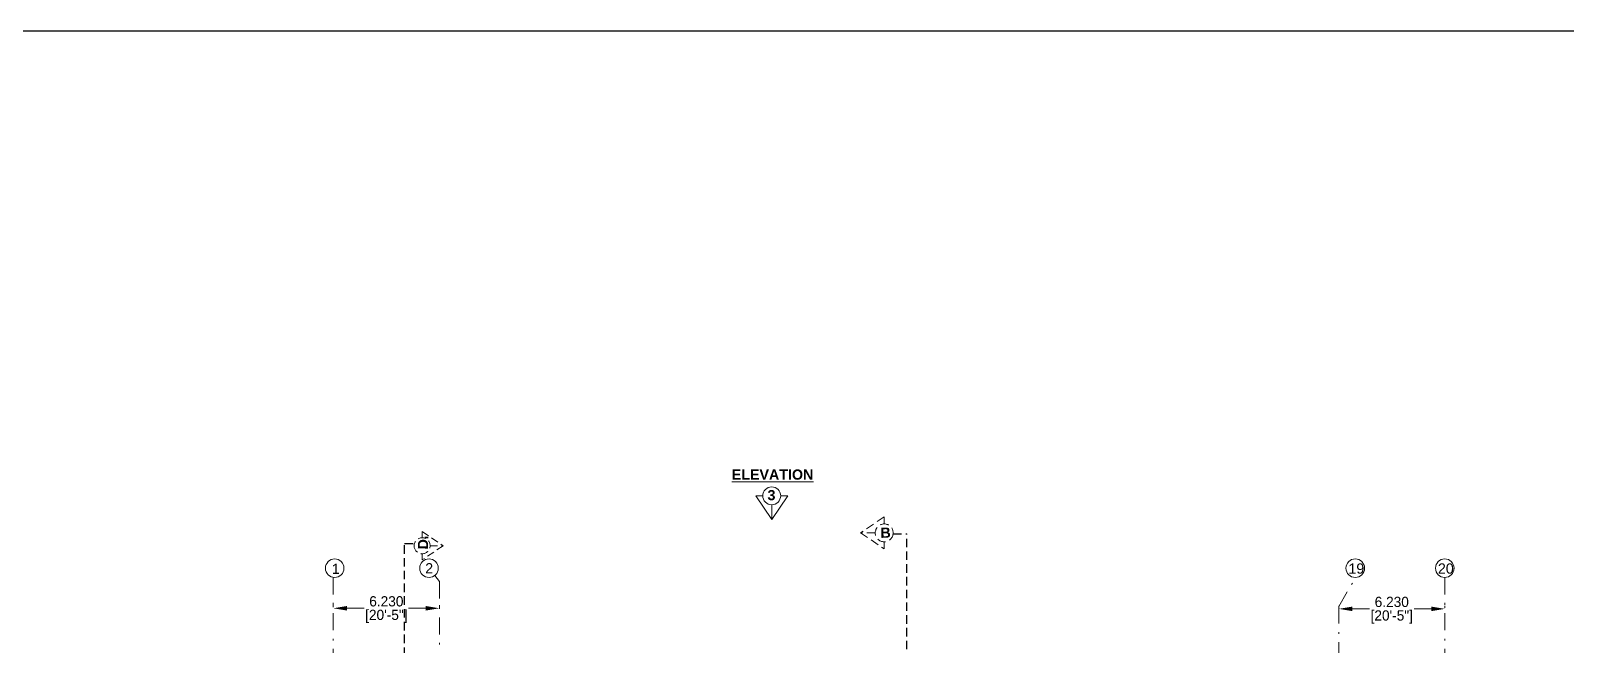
# Model space of a CAD drawing. Header units: millimetres. Extents: x 3614 to 12428, y -844 to 6844.
# Drawn here: x 5778.6 to 5868.8, y -661.2 to -625.1 of the extents above; entities that cross this region are included whole.
import ezdxf

# ---------------------------------------------------------------- set-up
doc = ezdxf.new("R2010")
doc.units = ezdxf.units.MM
doc.header["$LTSCALE"] = 40
doc.header["$MEASUREMENT"] = 0
doc.header["$PDMODE"] = 32
doc.header["$PDSIZE"] = 0.02
for name, pattern in [('CENTER2', [1.125, 0.75, -0.125, 0.125, -0.125]), ('DASHDOT', [1, 0.5, -0.25, 0, -0.25]), ('DASHED2', [0.375, 0.25, -0.125])]:
    doc.linetypes.add(name, pattern=pattern)
doc.layers.get('Defpoints').update_dxf_attribs({"linetype": 'CONTINUOUS', "lineweight": 20})
for name, color, linetype, lineweight in [('Beam', 254, 'CONTINUOUS', 25), ('Dim', 220, 'CONTINUOUS', 15), ('GRID', 134, 'DASHDOT', 13), ('GRID TEXT', 134, 'CENTER2', 13), ('Section', 72, 'DASHED2', 30), ('TEXT', 7, 'CONTINUOUS', 20), ('Wall', 7, 'CONTINUOUS', 30)]:
    doc.layers.add(name, color=color, linetype=linetype, lineweight=lineweight)
doc.styles.add('Tabrej', font='GOTHIC.TTF')
doc.styles.add('Tabrej.', font='GOTHIC.TTF', dxfattribs={"height": 1})
doc.dimstyles.new('Tabrej', dxfattribs={"dimtxt": 0.5, "dimasz": 0.45, "dimexe": 0.18, "dimexo": 0.0625, "dimgap": 0.09, "dimtad": 0, "dimdec": 3, "dimzin": 0, "dimdsep": 46, "dimtxsty": 'Tabrej', "dimcen": 0, "dimclrd": 256, "dimclre": 256, "dimclrt": 7, "dimaunit": 1, "dimadec": 3, "dimazin": 0, "dimtfac": 1, "dimtdec": 3, "dimtofl": 0, "dimtmove": 0, "dimatfit": 3, "dimfxl": 0, "dimtolj": 1, "dimtzin": 0, "dimlwd": -1, "dimlwe": -1, "dimarcsym": 0})

# ---------------------------------------------------------------- blocks, each defined once
blk = doc.blocks.new('*D124')
at = {"layer": 'Defpoints', "color": 0, "ltscale": 0.05, "transparency": 16777216}
for p in [(5796.387, -659.054), (5802.617, -659.054), (5802.617, -659.054)]:
    blk.add_point(p, dxfattribs=at)
at = {"layer": 'Dim', "ltscale": 0.05, "transparency": 16777216}
for p, q in [((5796.387, -658.991), (5796.387, -658.874)), ((5797.187, -659.054), (5798.193, -659.054)), ((5801.817, -659.054), (5800.812, -659.054)), ((5802.617, -658.991), (5802.617, -658.874))]:
    blk.add_line(p, q, dxfattribs=at)
for points in [[(5797.187, -658.92), (5797.187, -659.187), (5796.387, -659.054)], [(5801.817, -658.92), (5801.817, -659.187), (5802.617, -659.054)]]:
    blk.add_solid(points, dxfattribs=at)
at = {"layer": 'Dim', "color": 7, "lineweight": 18, "ltscale": 0.05, "transparency": 16777216, "char_height": 0.6, "attachment_point": 5, "style": 'Tabrej'}
for s, insert in [('\\A1;6.230', (5799.502, -658.649)), ('\\A1;[20\'-5"]', (5799.502, -659.532))]:
    blk.add_mtext(s, dxfattribs=dict(at, insert=insert))
blk = doc.blocks.new('*D125')
at = {"layer": 'Defpoints', "color": 0, "ltscale": 0.05, "transparency": 16777216}
for p in [(5855.457, -659.088), (5861.687, -659.088), (5861.687, -659.088)]:
    blk.add_point(p, dxfattribs=at)
at = {"layer": 'Dim', "ltscale": 0.05, "transparency": 16777216}
for p, q in [((5855.457, -659.026), (5855.457, -658.908)), ((5856.257, -659.088), (5857.263, -659.088)), ((5860.887, -659.088), (5859.882, -659.088)), ((5861.687, -659.026), (5861.687, -658.908))]:
    blk.add_line(p, q, dxfattribs=at)
for points in [[(5856.257, -658.955), (5856.257, -659.221), (5855.457, -659.088)], [(5860.887, -658.955), (5860.887, -659.221), (5861.687, -659.088)]]:
    blk.add_solid(points, dxfattribs=at)
at = {"layer": 'Dim', "color": 7, "lineweight": 18, "ltscale": 0.05, "transparency": 16777216, "char_height": 0.6, "attachment_point": 5, "style": 'Tabrej'}
for s, insert in [('\\A1;6.230', (5858.572, -658.683)), ('\\A1;[20\'-5"]', (5858.572, -659.567))]:
    blk.add_mtext(s, dxfattribs=dict(at, insert=insert))
blk = doc.blocks.new('drt')
at = {"layer": 'TEXT', "ltscale": 0.05}
for p, q in [((43.454, 26.367), (43.042, 26.367)), ((43.98, 24.969), (43.042, 26.367)), ((44.919, 26.367), (43.98, 24.969)), ((44.919, 26.367), (44.506, 26.367)), ((43.98, 25.841), (43.98, 24.969)), ((86.231, 2.02), (87.63, 2.959)), ((87.63, 2.546), (87.63, 2.959)), ((7.106, 2.255), (7.106, 2.667)), ((8.505, 1.729), (7.106, 2.667)), ((87.104, 2.02), (86.231, 2.02)), ((87.63, 1.082), (86.231, 2.02)), ((7.106, 0.79), (8.505, 1.729)), ((7.106, 0.79), (7.106, 1.203)), ((7.632, 1.729), (8.505, 1.729)), ((87.63, 1.082), (87.63, 1.494)), ((44.942, -30.84), (45.881, -29.442)), ((45.881, -30.314), (45.881, -29.442)), ((45.881, -29.442), (46.819, -30.84)), ((44.942, -30.84), (45.355, -30.84)), ((46.407, -30.84), (46.819, -30.84))]:
    blk.add_line(p, q, dxfattribs=at)
for centre in [(43.98, 26.367), (7.106, 1.729), (87.63, 2.02), (45.881, -30.84)]:
    blk.add_circle(centre, 0.526, dxfattribs=at)
at = {"layer": 'TEXT', "char_height": 0.6, "attachment_point": 1, "style": 'Tabrej.'}
for s, insert in [('{\\fArial|b1|i0|c0|p34;\\LELEVATION }', (41.63, 27.914)), ('{\\fArial|b1|i0|c0|p34;3}', (43.732, 26.705)), ('{\\fArial|b1|i0|c0|p34;2}', (87.382, 2.358)), ('{\\fArial|b1|i0|c0|p34;\\LELEVATION }', (4.487, 0.133)), ('{\\fArial|b1|i0|c0|p34;\\LELEVATION }', (85.399, 0.756)), ('{\\fArial|b1|i0|c0|p34;\\LELEVATION }', (43.767, -31.598))]:
    blk.add_mtext_dynamic_manual_height_columns(s, width=20.54056, gutter_width=5, heights=[0], dxfattribs=dict(at, insert=insert))
for s, insert, rotation in [('{\\fArial|b1|i0|c0|p34;4}', (6.865, 2.063), 1.0017), ('{\\fArial|b1|i0|c0|p34;1}', (45.684, -30.492), 359.4813)]:
    blk.add_mtext_dynamic_manual_height_columns(s, width=20.54056, gutter_width=5, heights=[0], dxfattribs=dict(at, insert=insert, rotation=rotation))
blk = doc.blocks.new('BDHVBFH')
at = {"layer": 'Section', "color": 7, "linetype": 'ByBlock', "lineweight": 20, "ltscale": 0.05}
for p, q in [((5432.399, -574.787), (5431.461, -576.186)), ((5432.399, -575.66), (5432.399, -574.787)), ((5433.338, -576.186), (5432.399, -574.787)), ((5431.873, -576.186), (5431.461, -576.186)), ((5433.338, -576.186), (5432.925, -576.186))]:
    blk.add_line(p, q, dxfattribs=at)
blk.add_circle((5432.399, -576.186), 0.526, dxfattribs=at)
blk = doc.blocks.new('SECT BB')
at = {"layer": 'Section', "ltscale": 0.05}
for p, q in [((5469.946, -289.614), (5470.752, -289.614)), ((5470.752, -343.655), (5470.752, -289.614)), ((5469.946, -343.655), (5470.752, -343.655))]:
    blk.add_line(p, q, dxfattribs=at)
at = {"layer": 'Section', "rotation": 90}
for p in [(4893.237, -5721.963), (4893.237, -5776.106)]:
    blk.add_blockref('BDHVBFH', p, dxfattribs=at)
at = {"layer": 'Section', "char_height": 0.6, "attachment_point": 1, "rotation": 1.0017, "style": 'Tabrej'}
for insert in [(5469.197, -289.257), (5469.197, -343.405)]:
    blk.add_mtext_dynamic_manual_height_columns('{\\fArial|b1|i0|c0|p34;B}', width=20.54056, gutter_width=5, heights=[0], dxfattribs=dict(at, insert=insert))
blk = doc.blocks.new('SEC DD')
at = {"layer": 'Section', "ltscale": 0.05}
for p, q in [((5719.78, -533.24), (5719.78, -532.74)), ((5733.893, -533.24), (5733.893, -532.74)), ((5719.78, -533.24), (5733.893, -533.24))]:
    blk.add_line(p, q, dxfattribs=at)
at = {"layer": 'Section'}
blk.add_blockref('BDHVBFH', (287.365, 43.972), dxfattribs=at)
at = {"layer": 'Section', "xscale": 0.8901284446376274, "yscale": 0.8901284446376274, "zscale": 0.8901284446376274}
blk.add_blockref('BDHVBFH', (898.22, -19.336), dxfattribs=at)
at = {"layer": 'Section', "char_height": 0.6, "attachment_point": 1, "rotation": 1.0017, "style": 'Tabrej'}
for s, insert in [('{\\fArial|b1|i0|c0|p34;D}', (5719.549, -531.871)), ("{\\fArial|b1|i0|c0|p34;D'}", (5733.532, -531.866))]:
    blk.add_mtext_dynamic_manual_height_columns(s, width=20.54056, gutter_width=5, heights=[0], dxfattribs=dict(at, insert=insert))

msp = doc.modelspace()

# ---------------------------------------------------------------- linework, layer by layer
at = {"layer": 'Beam', "ltscale": 0.05}
msp.add_lwpolyline([(5375.2505, -625.1005), (5933.9059, -625.1005), (5933.9059, -728.5521), (5375.2505, -728.5521)], close=True, dxfattribs=at)
at = {"layer": 'GRID', "lineweight": 18, "ltscale": 0.05}
for p, q in [((5796.3873, -657.2426), (5796.3873, -708.1427)), ((5802.6173, -657.4872), (5802.3415, -657.1293)), ((5802.6173, -657.4872), (5802.6173, -708.1427)), ((5855.4573, -658.9562), (5856.4383, -657.2571)), ((5861.6873, -657.2426), (5861.6873, -708.1427)), ((5855.4573, -658.9562), (5855.4573, -708.1427))]:
    msp.add_line(p, q, dxfattribs=at)
at = {"layer": 'GRID TEXT', "linetype": 'ByBlock', "lineweight": 20, "ltscale": 0.05}
for centre in [(5796.4673, -656.6978), (5802.0089, -656.6978), (5856.427, -656.6978), (5861.6845, -656.6978)]:
    msp.add_circle(centre, 0.5447, dxfattribs=at)

# ---------------------------------------------------------------- block references
at = {"layer": 'Section'}
msp.add_blockref('SECT BB', (359.3295, -365.0584), dxfattribs=at)
at = {"layer": 'Section', "xscale": -1, "rotation": 270}
msp.add_blockref('SEC DD', (6333.8167, -6389.1315), dxfattribs=at)
at = {"layer": 'Wall'}
msp.add_blockref('drt', (5778.1631, -678.8095), dxfattribs=at)

# ---------------------------------------------------------------- texts
at = {"layer": 'GRID TEXT', "lineweight": 18, "ltscale": 0.05, "char_height": 0.6, "attachment_point": 1, "style": 'Tabrej.'}
for s, insert in [('{\\fArial|b0|i0|c0|p34;1}', (5796.2955, -656.4353)), ('{\\fArial|b0|i0|c0|p34;2}', (5801.7851, -656.4029)), ('{\\fArial|b0|i0|c0|p34;19}', (5856.0235, -656.4173)), ('{\\fArial|b0|i0|c0|p34;20}', (5861.2809, -656.4173))]:
    msp.add_mtext_dynamic_manual_height_columns(s, width=2.477927, gutter_width=5, heights=[0], dxfattribs=dict(at, insert=insert))

# ---------------------------------------------------------------- dimensions: what is measured, and where the dimension line sits
at = {"layer": 'Dim', "lineweight": 18, "ltscale": 0.05}
for base, p1, p2, override, picture, middle in [((5802.6173, -659.0536), (5796.3873, -659.0536), (5802.6173, -659.0536), {"dimtxt": 0.6, "dimasz": 0.8, "dimpost": '\\X'}, '*D124', (5799.5023, -659.0536)), ((5861.6873, -659.0881), (5855.4573, -659.0881), (5861.6873, -659.0881), {"dimtxt": 0.6, "dimasz": 0.8, "dimpost": '\\X', "dimtmove": 1}, '*D125', (5858.5723, -659.0881))]:
    dim = msp.add_linear_dim(base=base, p1=p1, p2=p2, dimstyle='Tabrej', override=override, dxfattribs=at)
    dim.commit()
    dim.dimension.update_dxf_attribs({"geometry": picture, "text_midpoint": middle})

doc.saveas('drawing.dxf')
